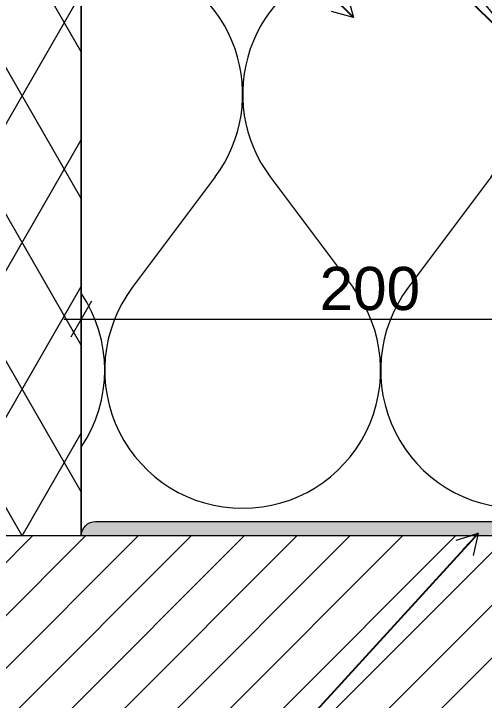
# Model space of a CAD drawing. Header units: millimetres. Extents: x 1959 to 4564, y -1095 to 178.
# Drawn here: x 2609.9 to 2773.6, y -578.4 to -339.7 of the extents above; entities that cross this region are included whole.
import ezdxf

# ---------------------------------------------------------------- set-up
doc = ezdxf.new("R2010")
doc.units = ezdxf.units.MM
doc.header["$MEASUREMENT"] = 0
doc.linetypes.add('Wipeout_Contour', pattern=[1000, 0, -1000])
for name, color, linetype, lineweight in [('2D Drafting - General_Pen_No__1', 7, 'Continuous', 13), ('Annotation - Label_Pen_No__2', 8, 'Continuous', 15), ('Dimensioning - General_Pen_No__1', 7, 'Continuous', 13), ('Structural - Bearing_Pen_No__1', 7, 'Continuous', 13)]:
    doc.layers.add(name, color=color, linetype=linetype, lineweight=lineweight)
doc.layers.add('2D Drafting - General_Pen_No__61', color=7, linetype='Continuous', lineweight=20, true_color=0x6a6a6a)
doc.layers.add('Structural - Bearing_Pen_No__161', color=7, linetype='Continuous', lineweight=13, true_color=0x6a6a6a)
doc.layers.add('Dimensioning - General', color=7, linetype='Continuous')
doc.layers.add('Structural - Bearing', color=7, linetype='Continuous')
doc.styles.add('GENERATED_STYLE_1', font='')
doc.styles.get('GENERATED_STYLE_1').set_extended_font_data('Arial')
doc.dimstyles.new('GENERATED_STYLE__3', dxfattribs={"dimtxt": 15, "dimasz": 9.500000000000002, "dimexe": 0.18, "dimexo": 0.0625, "dimgap": 0, "dimtad": 1, "dimtih": 1, "dimtoh": 1, "dimdec": 0, "dimzin": 0, "dimdsep": 46, "dimtxsty": 'GENERATED_STYLE_1', "dimblk": 'ARROWHEAD_2', "dimblk1": 'ARROWHEAD_2', "dimblk2": 'ARROWHEAD_2', "dimcen": 0.09, "dimse1": 1, "dimse2": 1, "dimclrd": 7, "dimclre": 7, "dimclrt": 7, "dimadec": 0, "dimazin": 0, "dimtfac": 1, "dimtdec": 4, "dimtmove": 0, "dimatfit": 3, "dimfxl": 0, "dimtolj": 1, "dimtzin": 0, "dimarcsym": 0})
doc.dimstyles.new('GENERATED_STYLE__4', dxfattribs={"dimtxt": 0.18, "dimasz": 7.6, "dimexe": 0.18, "dimexo": 0.0625, "dimgap": 0, "dimtad": 0, "dimtih": 1, "dimtoh": 1, "dimdec": 4, "dimzin": 0, "dimdsep": 46, "dimcen": 0.09, "dimadec": 0, "dimazin": 0, "dimtfac": 1, "dimtdec": 4, "dimtmove": 0, "dimatfit": 3, "dimldrblk": 'ARROWHEAD_14', "dimfxl": 0, "dimtolj": 1, "dimtzin": 0, "dimarcsym": 0})

# ---------------------------------------------------------------- blocks, each defined once
blk = doc.blocks.new('*X2')
at = {"layer": 'Structural - Bearing_Pen_No__161', "color": 251, "linetype": 'Continuous', "lineweight": 13, "true_color": 0x6a6a6a}
for p, q in [((2679.93952308847, -396.441108877862), (2651.139505954714, -434.8410960275461)), ((2699.139523088468, -396.4411174447398), (2727.939505954711, -434.8411302950576)), ((2775.939523088461, -396.4411517122514), (2747.139505954704, -434.8411388619355)), ((2795.139523088459, -396.4411602791293), (2823.939505954702, -434.8411731294471))]:
    blk.add_line(p, q, dxfattribs=at)
for centre, radius, start, end in [((2641.539535938791, -367.6410917441106), 47.99999999999903, 323.1300767892644, 75.16331784255246), ((2737.539535938781, -367.6411345785), 47.99999999999903, 104.8356738154657, 216.8698720809489), ((2737.539535938781, -367.6411345785), 47.99999999999903, 323.1300767892644, 75.16460451524772), ((2833.539535938772, -367.6411774128895), 47.99999999999903, 104.8343870336753, 216.8698720809489), ((2689.539493104396, -463.6411131612974), 48.0000000000016, 143.1300767892667, 269.9999744351073), ((2689.539493104395, -463.6411131612974), 48.0000000000016, 269.999974435107, 36.86987208094741), ((2785.539493104386, -463.6411559956869), 48.0000000000016, 143.1300767892667, 269.9999744351073), ((2785.539493104385, -463.6411559956869), 48.0000000000016, 4.59853779328452, 36.86987208094741), ((2593.539493104405, -463.6410703269079), 48.0000000000016, 326.1106141732371, 33.88968641848687), ((2785.539493104385, -463.6411559956869), 48.0000000000016, 269.999974435107, 355.4017263631536)]:
    blk.add_arc(centre, radius, start, end, dxfattribs=at)
blk = doc.blocks.new('*D23')
at = {"layer": 'Dimensioning - General_Pen_No__1', "color": 7, "linetype": 'Continuous', "lineweight": 13}
for p, q in [((2633.38512252353, -455.2963056005473), (2633.38512252353, -436.5463056005473)), ((2833.385109271066, -455.2963056005473), (2833.385109271066, -436.5463056005473)), ((2636.993560023531, -439.6713056005473), (2629.77668502353, -452.1713056005473)), ((2829.776671771066, -452.1713056005473), (2836.993546771066, -439.6713056005473)), ((2627.272622523531, -445.9213056005473), (2633.38512252353, -445.9213056005473)), ((2633.38512252353, -445.9213056005473), (2833.385109271066, -445.9213056005473)), ((2833.385109271066, -445.9213056005473), (2839.497609271066, -445.9213056005473))]:
    blk.add_line(p, q, dxfattribs=at)
at = {"layer": 'Dimensioning - General_Pen_No__1', "color": 7, "lineweight": 13, "insert": (2716.310765748286, -442.9213056676026), "char_height": 15, "attachment_point": 7, "style": 'GENERATED_STYLE_1'}
blk.add_mtext('\\A1;{\\pql;\\fArial|b0|i0|c0|p34;200}', dxfattribs=at)
blk = doc.blocks.new('ARROWHEAD_2')
at = {"color": 0, "linetype": 'Continuous', "lineweight": 0}
for p, q in [((-0.3781315, -0.655), (0.3781315, 0.655)), ((0, 0), (-1, 0))]:
    blk.add_line(p, q, dxfattribs=at)
blk = doc.blocks.new('ARROWHEAD_14')
at = {"color": 0, "linetype": 'Continuous', "lineweight": 0}
blk.add_line((0, 0), (-1, 0), dxfattribs=at)
at = {"color": 0, "linetype": 'Continuous', "lineweight": 0, "flags": 128}
blk.add_lwpolyline([(-0.9093, 0.525), (0, 0), (-0.9093, -0.525)], dxfattribs=at)

msp = doc.modelspace()

# ---------------------------------------------------------------- block references
at = {"layer": 'Structural - Bearing_Pen_No__161', "color": 251, "linetype": 'Continuous', "lineweight": 13, "true_color": 0x6a6a6a}
msp.add_blockref('*X2', (0, 0), dxfattribs=at)

# ---------------------------------------------------------------- leaders
at = {"layer": 'Annotation - Label_Pen_No__2', "color": 8, "linetype": 'Continuous', "lineweight": 15, "annotation_type": 0, "has_hookline": 1, "hookline_direction": 1}
for points, text_width, horizontal_direction in [([(2836.063325250286, -389.6686192512897), (2531.065100591949, -84.6703945929521), (2360.632964380918, -82.90451099117664)], 376.825, (0.9999999999998797, -4.905282369411735e-07, 0)), ([(2838.384680355705, -404.8705813980354), (2569.322439084161, -135.8083401264919), (2368.422241047016, -134.4369243879962)], 383.6250000000001, (0.9999999999998797, 4.905282313671736e-07, 0)), ([(2728.095007631444, -341.0230586708058), (2610.912134778092, -223.840185817453), (2595.274668907301, -215.6629792023561), (2587.674668907302, -215.6629829303706)], 555.45, (0.9999999999998797, 4.905282251499246e-07, 0))]:
    msp.add_leader(points, dimstyle='GENERATED_STYLE__4', dxfattribs=dict(at, text_width=text_width, horizontal_direction=horizontal_direction))

# ---------------------------------------------------------------- wipeouts: each hides what was drawn before it
at = {"color": 254, "linetype": 'Wipeout_Contour', "lineweight": 0, "ltscale": 9914.116819438024}
msp.add_wipeout([(2833.3851563653125, -521.243454832148), (1959.2686833346172, -521.2412469235562), (1959.2682427773882, -711.2412688531033), (2833.3846170467655, -711.2434767614842)], dxfattribs=at).dxf.layer = 'Structural - Bearing'

# ---------------------------------------------------------------- next in the draw order: hatches: boundary and pattern name
at = {"layer": '2D Drafting - General_Pen_No__61', "linetype": 'Continuous', "lineweight": 0, "true_color": 0x1a1a1a}
msp.add_hatch(color=250, dxfattribs=at).paths.add_polyline_path([(2833.385484245469, -321.2434290080903), (2833.38523216334, -521.2433101209433), (2823.385232163349, -521.2433101209433), (2633.385232178987, -521.2415414353582, -0.414213562373095), (2638.385232163341, -516.2433101209336), (2823.385232163349, -516.2433101209336, 0.414213562373095), (2828.385232163344, -511.2433101209381), (2828.385232163344, -326.2437300174134, -0.414213562373095)])
at = {"layer": 'Structural - Bearing_Pen_No__1', "linetype": 'Continuous', "lineweight": 13}
h = msp.add_hatch(dxfattribs=at)
h.set_pattern_fill('Batt_Insulation_0001', style=0, pattern_type=2)
h.set_pattern_definition([(60.0001088563907, (2495.006913513133, -521.2418919734176), (-22.08368009483266, 12.74999999995904), []), (120.0001088563112, (2495.006913513133, -521.2418919734176), (22.08361549817367, 12.74999999995919), [])])
h.paths.add_polyline_path([(2633.384661483538, -321.241526572309), (2633.38512252353, -521.2415414334189), (1959.268683339871, -521.2432491067398), (1959.268158708117, -321.2431639296307)])
h = msp.add_hatch(dxfattribs=at)
h.set_pattern_fill('Common_Brick_0001', style=0, pattern_type=2)
h.set_pattern_definition([(44.99999999999999, (2595.006698180724, -616.242863683281), (-9.192387818248315, 9.192387818248323), [])])
h.paths.add_polyline_path([(2833.385156365312, -521.243454832148), (1959.268683334617, -521.2412469235561), (1959.268242777388, -711.2412688531032), (2833.384617046765, -711.2434767614841)])

# ---------------------------------------------------------------- next in the draw order: linework, layer by layer
at = {"layer": '2D Drafting - General_Pen_No__1', "color": 7, "linetype": 'Continuous', "lineweight": 13, "flags": 128}
msp.add_lwpolyline([(2833.385484245469, -321.2434290080903), (2833.38523216334, -521.2433101209433), (2823.385232163349, -521.2433101209433), (2633.385232178987, -521.2415414353582, -0.414213562373095), (2638.385232163341, -516.2433101209336), (2823.385232163349, -516.2433101209336, 0.414213562373095), (2828.385232163344, -511.2433101209381), (2828.385232163344, -326.2437300174134, -0.414213562373095)], format="xyb", close=True, dxfattribs=at)
at = {"layer": 'Structural - Bearing_Pen_No__1', "color": 7, "linetype": 'Continuous', "lineweight": 13}
msp.add_line((2833.385076568709, -521.2434467402458), (2356.628704502737, -521.2422425134164), dxfattribs=at)
at = {"layer": 'Structural - Bearing_Pen_No__1', "color": 7, "linetype": 'Continuous', "lineweight": 13, "flags": 128}
for points in [[(2633.384661483538, -321.241526572309), (2633.38512252353, -521.2415414334189), (1959.268683339871, -521.2432491067398), (1959.268158708117, -321.2431639296307)], [(2833.384658106755, -321.2409925293089), (2833.385119146811, -521.2410347929657), (2633.38512252353, -521.2415414334189), (2633.384597891836, -321.2414783081909)], [(2833.385156365312, -521.243454832148), (1959.268683334617, -521.2412469235561), (1959.268242777388, -711.2412688531032), (2833.384617046765, -711.2434767614841)]]:
    msp.add_lwpolyline(points, close=True, dxfattribs=at)

# ---------------------------------------------------------------- next in the draw order: dimensions: what is measured, and where the dimension line sits
at = {"layer": 'Dimensioning - General', "color": 7, "linetype": 'Continuous', "lineweight": 13}
dim = msp.add_linear_dim(base=(2833.385109271066, -445.9213056005473), p1=(2633.38512252353, -521.2415414334189), p2=(2833.385109271066, -521.2434367236591), dimstyle='GENERATED_STYLE__3', dxfattribs=at)
dim.commit()
dim.dimension.update_dxf_attribs({"geometry": '*D23', "text_midpoint": (2733.463715629649, -435.4213056676026), "dimtype": 160})

# ---------------------------------------------------------------- next in the draw order: leaders
at = {"layer": 'Annotation - Label_Pen_No__2', "color": 8, "linetype": 'Continuous', "lineweight": 15, "annotation_type": 0, "has_hookline": 1, "hookline_direction": 1}
for points, text_width, horizontal_direction in [([(2771.43075302387, -520.2687341801626), (2512.720581221954, -803.9063929841157), (2411.138074247852, -802.5348288693123)], 429.4249999999999, (0.9999999999998797, -4.905282467111361e-07, 0)), ([(2835.027202301313, -540.7738752313431), (2471.796070072015, -892.3561428888216), (2392.567172646945, -892.5853054771225)], 388.375, (0.9999999999998797, -4.905282369411735e-07, 0))]:
    msp.add_leader(points, dimstyle='GENERATED_STYLE__4', dxfattribs=dict(at, text_width=text_width, horizontal_direction=horizontal_direction))

doc.saveas('drawing.dxf')
